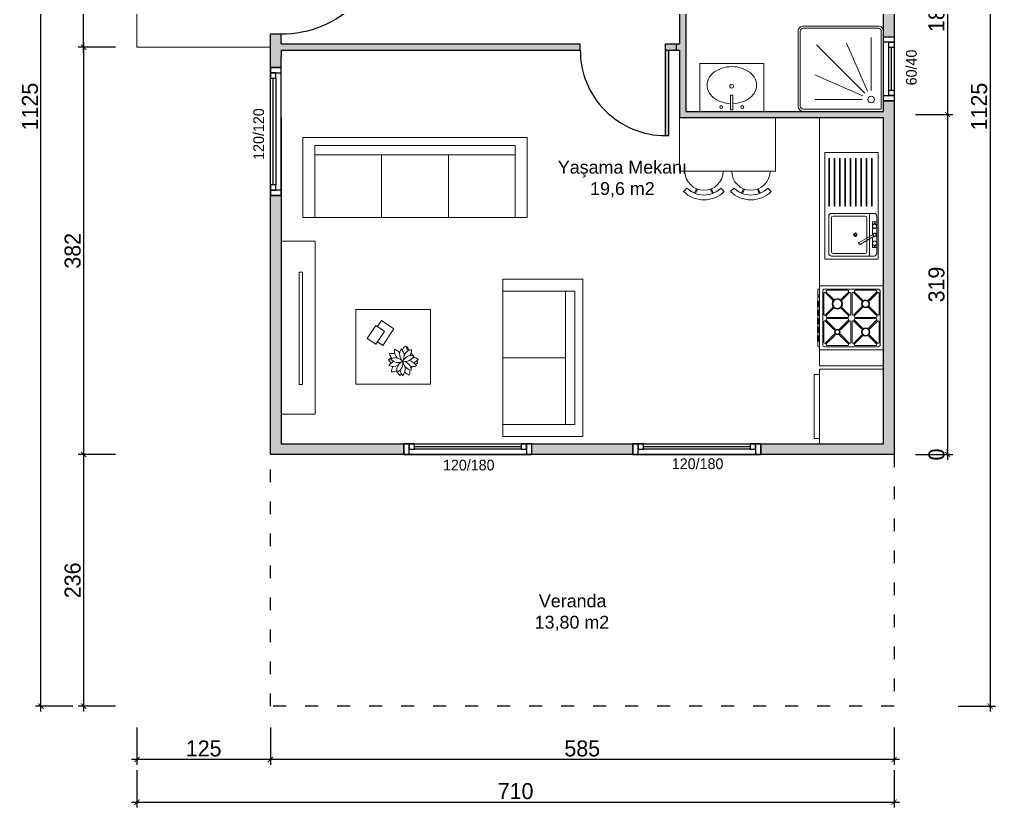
# Model space of a CAD drawing. Header units: inches. Extents: x 321 to 21697, y 7 to 6462.
# Drawn here: x 9205 to 10120, y 3813 to 4552 of the extents above; entities that cross this region are included whole.
import ezdxf

# ---------------------------------------------------------------- set-up
doc = ezdxf.new("R2010")
doc.units = ezdxf.units.IN
doc.header["$MEASUREMENT"] = 0
doc.linetypes.add('ACAD_ISO03W100', pattern=[30, 12, -18])
doc.layers.add('Kapı', color=154, linetype='Continuous', true_color=0x0c4697)
doc.layers.add('Pencere', color=141, linetype='Continuous')
doc.layers.add('Veranda', color=31, linetype='Continuous')
doc.layers.add('tefris', color=8, linetype='Continuous', lineweight=5)
doc.layers.add('tefriş', color=8, linetype='Continuous', lineweight=0)
doc.styles.add('DIŞ ÖLÇÜ', font='FRAMDCN.TTF', dxfattribs={"height": 15})
doc.styles.get("Standard").update_dxf_attribs({"font": 'arial.ttf'})
doc.dimstyles.new('YAZI STİLİ', dxfattribs={"dimscale": 0.5, "dimtxt": 15, "dimasz": 10, "dimexe": 10, "dimexo": 10, "dimgap": 5, "dimtad": 1, "dimdec": 0, "dimtxsty": 'DIŞ ÖLÇÜ', "dimblk": 'ARCHTICK', "dimcen": 2.5, "dimdle": 10, "dimadec": 0, "dimazin": 0, "dimtfac": 1, "dimtdec": 0, "dimtix": 1, "dimtmove": 0, "dimatfit": 3, "dimldrblk": 'ARCHTICK', "dimfxl": 60, "dimfxlon": 1, "dimlwd": -1, "dimlwe": -1, "dimarcsym": 0})

# ---------------------------------------------------------------- blocks, each defined once
blk = doc.blocks.new('_ArchTick')
at = {"color": 0, "linetype": 'ByBlock', "const_width": 0.15}
blk.add_lwpolyline([(-0.5, -0.5), (0.5, 0.5)], dxfattribs=at)
blk = doc.blocks.new('*D464')
at = {"color": 0, "transparency": 16777216}
for p, q in [((10045.23, 4651.22), (10080.23, 4651.22)), ((10075.23, 4656.22), (10075.23, 4457.97)), ((10045.23, 4462.97), (10080.23, 4462.97))]:
    blk.add_line(p, q, dxfattribs=at)
at = {"layer": 'Defpoints', "color": 0, "transparency": 16777216}
for p in [(10015.23, 4651.22), (10015.23, 4462.97), (10075.23, 4462.97)]:
    blk.add_point(p, dxfattribs=at)
at = {"color": 0, "transparency": 16777216, "xscale": 5, "yscale": 5, "zscale": 5}
for p, rotation in [((10075.23, 4651.22), 90), ((10075.23, 4462.97), 270)]:
    blk.add_blockref('_ArchTick', p, dxfattribs=dict(at, rotation=rotation))
at = {"color": 0, "transparency": 16777216, "insert": (10064.96, 4557.1), "char_height": 15, "attachment_point": 5, "rotation": 90, "style": 'DIŞ ÖLÇÜ'}
blk.add_mtext('188', dxfattribs=at)
blk = doc.blocks.new('*D589')
at = {"color": 0, "transparency": 16777216}
for p, q in [((10075.23, 4467.97), (10075.23, 4139.22)), ((10045.23, 4462.97), (10080.23, 4462.97)), ((10045.23, 4144.22), (10080.23, 4144.22))]:
    blk.add_line(p, q, dxfattribs=at)
at = {"layer": 'Defpoints', "color": 0, "transparency": 16777216}
for p in [(10015.23, 4462.97), (10025.23, 4144.22), (10075.23, 4144.22)]:
    blk.add_point(p, dxfattribs=at)
at = {"color": 0, "transparency": 16777216, "xscale": 5, "yscale": 5, "zscale": 5}
for p, rotation in [((10075.23, 4462.97), 90), ((10075.23, 4144.22), 270)]:
    blk.add_blockref('_ArchTick', p, dxfattribs=dict(at, rotation=rotation))
at = {"color": 0, "transparency": 16777216, "insert": (10064.96, 4303.6), "char_height": 15, "attachment_point": 5, "rotation": 90, "style": 'DIŞ ÖLÇÜ'}
blk.add_mtext('319', dxfattribs=at)
blk = doc.blocks.new('*D590')
at = {"color": 0, "transparency": 16777216}
for p, q in [((10075.23, 4144.22), (10075.23, 4149.22)), ((10045.23, 4144.22), (10080.23, 4144.22)), ((10045.23, 4144.22), (10080.23, 4144.22)), ((10075.23, 4144.22), (10075.23, 4139.22))]:
    blk.add_line(p, q, dxfattribs=at)
at = {"layer": 'Defpoints', "color": 0, "transparency": 16777216}
for p in [(10025.23, 4144.22), (10025.23, 4144.22), (10075.23, 4144.22)]:
    blk.add_point(p, dxfattribs=at)
at = {"color": 0, "transparency": 16777216, "xscale": 5, "yscale": 5, "zscale": 5}
for rotation in [90, 270]:
    blk.add_blockref('_ArchTick', (10075.23, 4144.22), dxfattribs=dict(at, rotation=rotation))
at = {"color": 0, "transparency": 16777216, "insert": (10064.96, 4144.22), "char_height": 15, "attachment_point": 5, "rotation": 90, "style": 'DIŞ ÖLÇÜ'}
blk.add_mtext('0', dxfattribs=at)
blk = doc.blocks.new('*D465')
at = {"color": 0, "transparency": 16777216}
for p, q in [((9440.48, 3888.22), (9440.48, 3853.22)), ((10025.23, 3888.22), (10025.23, 3853.22)), ((10030.23, 3858.22), (9435.48, 3858.22))]:
    blk.add_line(p, q, dxfattribs=at)
at = {"layer": 'Defpoints', "color": 0, "transparency": 16777216}
for p in [(9440.48, 3908.22), (10025.23, 3908.22), (9440.48, 3858.22)]:
    blk.add_point(p, dxfattribs=at)
at = {"color": 0, "transparency": 16777216, "xscale": 5, "yscale": 5, "zscale": 5, "rotation": 180}
blk.add_blockref('_ArchTick', (9440.48, 3858.22), dxfattribs=at)
at = {"color": 0, "transparency": 16777216, "xscale": 5, "yscale": 5, "zscale": 5}
blk.add_blockref('_ArchTick', (10025.23, 3858.22), dxfattribs=at)
at = {"color": 0, "transparency": 16777216, "insert": (9732.86, 3868.5), "char_height": 15, "attachment_point": 5, "style": 'DIŞ ÖLÇÜ'}
blk.add_mtext('585', dxfattribs=at)
blk = doc.blocks.new('*D591')
at = {"color": 0, "transparency": 16777216}
for p, q in [((9295.48, 4651.22), (9260.48, 4651.22)), ((9265.48, 4521.22), (9265.48, 4656.22)), ((9295.48, 4526.22), (9260.48, 4526.22))]:
    blk.add_line(p, q, dxfattribs=at)
at = {"layer": 'Defpoints', "color": 0, "transparency": 16777216}
for p in [(9265.48, 4651.22), (9450.48, 4651.22), (9450.48, 4526.22)]:
    blk.add_point(p, dxfattribs=at)
at = {"color": 0, "transparency": 16777216, "xscale": 5, "yscale": 5, "zscale": 5}
for p, rotation in [((9265.48, 4651.22), 90), ((9265.48, 4526.22), 270)]:
    blk.add_blockref('_ArchTick', p, dxfattribs=dict(at, rotation=rotation))
at = {"color": 0, "transparency": 16777216, "insert": (9255.21, 4588.72), "char_height": 15, "attachment_point": 5, "rotation": 90, "style": 'DIŞ ÖLÇÜ'}
blk.add_mtext('125', dxfattribs=at)
blk = doc.blocks.new('*D488')
at = {"color": 0, "transparency": 16777216}
for p, q in [((10085.23, 5032.72), (10120.23, 5032.72)), ((10115.23, 5037.72), (10115.23, 3903.22)), ((10085.23, 3908.22), (10120.23, 3908.22))]:
    blk.add_line(p, q, dxfattribs=at)
at = {"layer": 'Defpoints', "color": 0, "transparency": 16777216}
for p in [(10025.23, 5032.72), (10025.23, 3908.22), (10115.23, 3908.22)]:
    blk.add_point(p, dxfattribs=at)
at = {"color": 0, "transparency": 16777216, "xscale": 5, "yscale": 5, "zscale": 5}
for p, rotation in [((10115.23, 5032.72), 90), ((10115.23, 3908.22), 270)]:
    blk.add_blockref('_ArchTick', p, dxfattribs=dict(at, rotation=rotation))
at = {"color": 0, "transparency": 16777216, "insert": (10104.96, 4470.47), "char_height": 15, "attachment_point": 5, "rotation": 90, "style": 'DIŞ ÖLÇÜ'}
blk.add_mtext('1125', dxfattribs=at)
blk = doc.blocks.new('*D489')
at = {"color": 0, "transparency": 16777216}
for p, q in [((9255.48, 5032.72), (9220.48, 5032.72)), ((9225.48, 3903.22), (9225.48, 5037.72)), ((9255.48, 3908.22), (9220.48, 3908.22))]:
    blk.add_line(p, q, dxfattribs=at)
at = {"layer": 'Defpoints', "color": 0, "transparency": 16777216}
for p in [(9225.48, 5032.72), (9440.48, 5032.72), (9440.48, 3908.22)]:
    blk.add_point(p, dxfattribs=at)
at = {"color": 0, "transparency": 16777216, "xscale": 5, "yscale": 5, "zscale": 5}
for p, rotation in [((9225.48, 5032.72), 90), ((9225.48, 3908.22), 270)]:
    blk.add_blockref('_ArchTick', p, dxfattribs=dict(at, rotation=rotation))
at = {"color": 0, "transparency": 16777216, "insert": (9215.21, 4470.47), "char_height": 15, "attachment_point": 5, "rotation": 90, "style": 'DIŞ ÖLÇÜ'}
blk.add_mtext('1125', dxfattribs=at)
blk = doc.blocks.new('*D599')
at = {"color": 0, "transparency": 16777216}
for p, q in [((9315.48, 3888.22), (9315.48, 3853.22)), ((9440.48, 3888.22), (9440.48, 3853.22)), ((9445.48, 3858.22), (9310.48, 3858.22))]:
    blk.add_line(p, q, dxfattribs=at)
at = {"layer": 'Defpoints', "color": 0, "transparency": 16777216}
for p in [(9315.48, 4526.22), (9440.48, 3908.22), (9315.48, 3858.22)]:
    blk.add_point(p, dxfattribs=at)
at = {"color": 0, "transparency": 16777216, "xscale": 5, "yscale": 5, "zscale": 5, "rotation": 180}
blk.add_blockref('_ArchTick', (9315.48, 3858.22), dxfattribs=at)
at = {"color": 0, "transparency": 16777216, "xscale": 5, "yscale": 5, "zscale": 5}
blk.add_blockref('_ArchTick', (9440.48, 3858.22), dxfattribs=at)
at = {"color": 0, "transparency": 16777216, "insert": (9377.98, 3868.5), "char_height": 15, "attachment_point": 5, "style": 'DIŞ ÖLÇÜ'}
blk.add_mtext('125', dxfattribs=at)
blk = doc.blocks.new('*D600')
at = {"color": 0, "transparency": 16777216}
for p, q in [((9315.48, 3848.22), (9315.48, 3813.22)), ((10025.23, 3848.22), (10025.23, 3813.22)), ((9310.48, 3818.22), (10030.23, 3818.22))]:
    blk.add_line(p, q, dxfattribs=at)
at = {"layer": 'Defpoints', "color": 0, "transparency": 16777216}
for p in [(9315.48, 4526.22), (10025.23, 3908.22), (10025.23, 3818.22)]:
    blk.add_point(p, dxfattribs=at)
at = {"color": 0, "transparency": 16777216, "xscale": 5, "yscale": 5, "zscale": 5, "rotation": 180}
blk.add_blockref('_ArchTick', (9315.48, 3818.22), dxfattribs=at)
at = {"color": 0, "transparency": 16777216, "xscale": 5, "yscale": 5, "zscale": 5}
blk.add_blockref('_ArchTick', (10025.23, 3818.22), dxfattribs=at)
at = {"color": 0, "transparency": 16777216, "insert": (9670.36, 3828.5), "char_height": 15, "attachment_point": 5, "style": 'DIŞ ÖLÇÜ'}
blk.add_mtext('710', dxfattribs=at)
blk = doc.blocks.new('RFSF')
for p, q in [((-10764.26, -3549.47), (-10764.26, -3539.47)), ((-10644.26, -3549.47), (-10644.26, -3539.47))]:
    blk.add_line(p, q)
at = {"layer": 'Pencere'}
for p, q in [((-10754.26, -3539.47), (-10654.26, -3539.47)), ((-10759.26, -3549.47), (-10649.26, -3549.47)), ((-10754.26, -3541.97), (-10654.26, -3541.97)), ((-10654.26, -3544.47), (-10754.26, -3544.47))]:
    blk.add_line(p, q, dxfattribs=at)
for points in [[(-10764.26, -3549.47), (-10759.26, -3549.47), (-10759.26, -3539.47), (-10764.26, -3539.47), (-10764.26, -3549.47)], [(-10759.26, -3539.47), (-10759.26, -3544.47), (-10754.26, -3544.47), (-10754.26, -3539.47), (-10759.26, -3539.47)], [(-10654.26, -3539.47), (-10654.26, -3544.47), (-10649.26, -3544.47), (-10649.26, -3539.47), (-10654.26, -3539.47)], [(-10649.26, -3549.47), (-10644.26, -3549.47), (-10644.26, -3539.47), (-10649.26, -3539.47), (-10649.26, -3549.47)]]:
    blk.add_lwpolyline(points, dxfattribs=at)
blk = doc.blocks.new('RSFSFFS')
at = {"layer": 'Pencere'}
for p, q in [((-10094.000456, -3117.432091), (-10094.000456, -3067.432091)), ((-10089.000456, -3112.432091), (-10089.000456, -3072.432091)), ((-10086.500456, -3112.432091), (-10086.500456, -3072.432091)), ((-10084.000456, -3072.432091), (-10084.000456, -3112.432091))]:
    blk.add_line(p, q, dxfattribs=at)
for points in [[(-10094.000456, -3067.432091), (-10094.000456, -3062.432091), (-10084.000456, -3062.432091), (-10084.000456, -3067.432091), (-10094.000456, -3067.432091)], [(-10084.000456, -3072.432091), (-10089.000456, -3072.432091), (-10089.000456, -3067.432091), (-10084.000456, -3067.432091), (-10084.000456, -3072.432091)], [(-10094.000456, -3122.432091), (-10094.000456, -3117.432091), (-10084.000456, -3117.432091), (-10084.000456, -3122.432091), (-10094.000456, -3122.432091)], [(-10084.000456, -3117.432091), (-10089.000456, -3117.432091), (-10089.000456, -3112.432091), (-10084.000456, -3112.432091), (-10084.000456, -3117.432091)]]:
    blk.add_lwpolyline(points, dxfattribs=at)
blk = doc.blocks.new('ttytyty')
at = {"layer": 'tefris'}
for points in [[(65038.26, 2849.19), (64978.26, 2849.19), (64978.26, 2804.19), (65038.26, 2804.19)], [(65009.32, 2847.74), (65009.32, 2834.02), (65007.05, 2834.02), (65007.05, 2847.74)]]:
    blk.add_lwpolyline(points, close=True, dxfattribs=at)
blk.add_lwpolyline([(65007.05, 2842.04, 0.154394), (64990.84, 2836.14, 0.232963), (64985.16, 2824.63, 0.232963), (64990.84, 2813.11, 0.165299), (65008.26, 2807.19, 0.165299), (65025.69, 2813.11, 0.232963), (65031.36, 2824.63, 0.232963), (65025.69, 2836.14, 0.155826), (65009.32, 2842.04)], format="xyb", dxfattribs=at)
for centre, radius in [((64998.21, 2845.13), 1.35), ((65018.07, 2845.13), 1.35), ((65008.14, 2825.52), 1.77)]:
    blk.add_circle(centre, radius, dxfattribs=at)
blk = doc.blocks.new('dsfs')
at = {"layer": 'tefris'}
for points in [[(-12590.68, 246.05), (-12520.68, 246.05, 0.414214), (-12515.68, 251.05), (-12515.68, 326.05), (-12590.68, 326.05, 0.414214), (-12595.68, 321.05), (-12595.68, 251.05, 0.414214)], [(-12590.68, 248.05), (-12520.68, 248.05, 0.414214), (-12517.68, 251.05), (-12517.68, 324.05), (-12590.68, 324.05, 0.414214), (-12593.68, 321.05), (-12593.68, 251.05, 0.414214)]]:
    blk.add_lwpolyline(points, format="xyb", close=True, dxfattribs=at)
for points in [[(-12535.15, 314.5), (-12585.01, 314.5)], [(-12534.46, 311.18), (-12579.64, 291.53)], [(-12532.71, 308.61), (-12577.96, 263.37)], [(-12530.14, 306.86), (-12549.79, 261.68)], [(-12526.82, 306.17), (-12526.82, 261.63)]]:
    blk.add_lwpolyline(points, dxfattribs=at)
blk.add_circle((-12526.82, 314.5), 3.03, dxfattribs=at)
blk = doc.blocks.new('FGFGER')
at = {"layer": 'tefris', "linetype": 'Continuous'}
for p, q in [((47222.99, 12492.74), (47290.49, 12492.74)), ((47222.99, 12305.24), (47222.99, 12492.74)), ((47231.74, 12305.24), (47231.74, 12492.74)), ((47231.74, 12430.24), (47290.49, 12430.24)), ((47231.74, 12367.74), (47290.49, 12367.74)), ((47290.49, 12305.24), (47222.99, 12305.24))]:
    blk.add_line(p, q, dxfattribs=at)
blk.add_lwpolyline([(47290.49, 12293.99), (47215.49, 12293.99), (47215.49, 12503.99), (47290.49, 12503.99)], close=True, dxfattribs=at)
blk = doc.blocks.new('yttyjtuj')
at = {"layer": 'tefriş'}
for p, q in [((65767.2, 3858.4), (65767.2, 3933.4)), ((65767.2, 3933.4), (65914.7, 3933.4)), ((65778.45, 3925.9), (65903.45, 3925.9)), ((65778.45, 3858.4), (65778.45, 3925.9)), ((65903.45, 3925.9), (65903.45, 3858.4)), ((65914.7, 3933.4), (65914.7, 3858.4)), ((65778.45, 3917.15), (65903.45, 3917.15)), ((65840.95, 3917.15), (65840.95, 3858.4)), ((65903.45, 3917.15), (65903.45, 3858.4)), ((65903.45, 3858.4), (65767.2, 3858.4)), ((65914.7, 3858.4), (65903.45, 3858.4))]:
    blk.add_line(p, q, dxfattribs=at)
blk = doc.blocks.new('saksı masa')
at = {"lineweight": 0, "elevation": 51.05}
for points in [[(42694.75, -80314.18), (42694.75, -80310.89), (42697.47, -80310.89)], [(42704.69, -80310.89), (42705.39, -80310.89)], [(42707.48, -80310.89), (42707.68, -80310.89)], [(42711.37, -80310.89), (42711.83, -80310.89), (42711.83, -80314.14)], [(42694.75, -80321.82), (42694.75, -80321.17)], [(42696.49, -80325.76), (42694.75, -80325.76), (42694.75, -80322.39)], [(42711.83, -80316.55), (42711.83, -80319.15)], [(42711.83, -80319.94), (42711.83, -80320.88)], [(42706.79, -80325.76), (42705.15, -80325.76)], [(42711.83, -80323.95), (42711.83, -80325.76), (42709.54, -80325.76)]]:
    blk.add_lwpolyline(points, dxfattribs=at)
at = {"linetype": 'ByBlock', "lineweight": 0}
for centre, radius, start, end in [((42704.6, -80309.85, 51.05), 7.21, 160.75243, 194.49137), ((42693.42, -80318.19, 51.05), 11.57, 46.64859, 67.78949), ((42709.49, -80312.53, 51.05), 8.58, 139.39871, 188.8676), ((42695.53, -80312.53, 51.05), 9.31, 6.50685, 36.8699), ((42695.37, -80323.47, 51.05), 9.31, 78.50685, 108.8699), ((42699.68, -80310.19, 51.05), 8.58, 211.3987, 260.8676), ((42703.62, -80310.85, 51.05), 7.29, 183.75273, 264.95532), ((42695.13, -80319.14, 51.05), 7.91, 7.48413, 81.22392), ((42710.08, -80316.48, 51.05), 7.29, 111.75273, 192.95532), ((42699.57, -80310.97, 51.05), 7.91, 295.48413, 9.22392), ((42710.3, -80322.58, 51.05), 8.58, 67.3987, 116.8676), ((42711.33, -80317.1, 51.05), 7.21, 88.75243, 122.49137), ((42705.99, -80309.31, 51.05), 9.31, 294.50685, 324.8699), ((42699.95, -80309.05, 51.05), 11.57, 334.64859, 355.78948), ((42700.09, -80327.22, 51.05), 11.57, 118.64859, 139.78948), ((42695.62, -80314.01, 51.05), 7.21, 232.75243, 266.49137), ((42701.53, -80325.89, 51.05), 7.91, 79.48413, 153.22392), ((42696.27, -80315.26, 51.05), 7.29, 255.75273, 336.95532), ((42705.72, -80327, 51.05), 9.31, 150.50685, 180.8699), ((42694.42, -80318.8, 51.05), 8.58, 283.3987, 332.8676), ((42709.93, -80321.89, 51.05), 7.91, 151.48413, 225.22392), ((42706.73, -80324.36, 51.05), 7.29, 39.75273, 120.95532), ((42708.71, -80312.67, 51.05), 7.91, 223.48413, 297.22392), ((42698.19, -80323.61, 51.05), 7.29, 327.75273, 48.95532), ((42700.99, -80326.46, 51.05), 8.58, 355.3987, 44.8676), ((42706.52, -80325.75, 51.05), 7.21, 16.75243, 50.49137), ((42710.75, -80323.67, 51.05), 11.57, 190.64859, 211.78949), ((42696.81, -80323.84, 51.05), 7.21, 304.75243, 338.49137), ((42712.28, -80318.25, 51.05), 9.31, 222.50685, 252.8699), ((42710.66, -80312.44, 51.05), 11.57, 262.64859, 283.78949)]:
    blk.add_arc(centre, radius, start, end, dxfattribs=at)
blk = doc.blocks.new('bdvxxvxv')
at = {"layer": 'tefris'}
blk.add_lwpolyline([(0, 0), (0, -70), (-70, -70), (-70, 0)], close=True, dxfattribs=at)
at = {"layer": 'tefris', "lineweight": 0}
blk.add_lwpolyline([(-42.93, -20.54), (-51.11, -14.99), (-59.28, -27.02), (-51.1, -32.57)], close=True, dxfattribs=at)
blk.add_lwpolyline([(-49.57, -30.31), (-44.7, -33.61), (-34.23, -18.18), (-45.81, -10.32), (-49.65, -15.98)], dxfattribs=at)
at = {"layer": 'tefris', "lineweight": 0, "xscale": 1.224867259940718, "yscale": 1.224867259940718, "zscale": 1.224867259940718, "rotation": 35.0720247064212}
blk.add_blockref('saksı masa', (-99363.46, 50412.92, -62.52), dxfattribs=at)
blk = doc.blocks.new('5yuju5j')
at = {"layer": 'tefris', "ltscale": 0.05}
for p, q in [((7816.7, 5385.62), (7816.7, 5325.62)), ((7886.7, 5385.62), (7816.7, 5385.62)), ((7886.7, 5325.62), (7886.7, 5385.62)), ((7816.7, 5325.62), (7886.7, 5325.62)), ((7881.7, 5325.62), (7821.7, 5325.62)), ((7881.7, 5320.62), (7881.7, 5325.62)), ((7821.7, 5320.62), (7881.7, 5320.62))]:
    blk.add_line(p, q, dxfattribs=at)
at = {"layer": 'tefris', "ltscale": 50}
blk.add_line((7821.7, 5320.62), (7821.7, 5325.62), dxfattribs=at)
blk = doc.blocks.new('egewetw')
at = {"layer": 'tefris'}
for p, q in [((8127.26, 10845.76), (8126.76, 10845.26)), ((8126.76, 10845.26), (8126.76, 10840.45)), ((8128.35, 10845.76), (8127.26, 10845.76)), ((8128.35, 10848.26), (8128.85, 10848.76)), ((8128.35, 10848.26), (8128.35, 10789.26)), ((8187.85, 10848.76), (8128.85, 10848.76)), ((8131.35, 10843.76), (8131.35, 10793.76)), ((8132.35, 10841.64), (8132.35, 10822.39)), ((8183.35, 10845.76), (8133.35, 10845.76)), ((8134.05, 10842.35), (8142.27, 10834.14)), ((8134.76, 10843.06), (8142.98, 10834.84)), ((8154.73, 10844.76), (8135.47, 10844.76)), ((8155.43, 10843.06), (8147.22, 10834.84)), ((8156.14, 10842.35), (8147.93, 10834.14)), ((8157.85, 10841.64), (8157.85, 10822.39)), ((8158.85, 10841.64), (8158.85, 10822.39)), ((8168.06, 10834.84), (8160.55, 10842.35)), ((8168.77, 10835.55), (8161.26, 10843.06)), ((8181.23, 10844.76), (8161.97, 10844.76)), ((8181.93, 10843.06), (8174.43, 10835.55)), ((8182.64, 10842.35), (8175.13, 10834.84)), ((8184.35, 10841.64), (8184.35, 10822.39)), ((8185.35, 10843.76), (8185.35, 10793.76)), ((8188.35, 10848.26), (8187.85, 10848.76)), ((8188.35, 10848.26), (8188.35, 10789.26)), ((8126.35, 10840.45), (8126.35, 10835.45)), ((8128.35, 10840.45), (8126.35, 10840.45)), ((8128.35, 10835.45), (8126.35, 10835.45)), ((8126.35, 10832.45), (8126.35, 10827.45)), ((8128.35, 10832.45), (8126.35, 10832.45)), ((8126.76, 10835.45), (8126.76, 10832.45)), ((8127.35, 10840.45), (8127.35, 10835.45)), ((8127.35, 10832.45), (8127.35, 10827.45)), ((8127.85, 10840.45), (8127.85, 10835.45)), ((8127.85, 10832.45), (8127.85, 10827.45)), ((8142.98, 10834.84), (8142.27, 10834.14)), ((8147.22, 10834.84), (8147.93, 10834.14)), ((8168.77, 10835.55), (8168.06, 10834.84)), ((8175.13, 10834.84), (8174.43, 10835.55)), ((8128.35, 10827.45), (8126.35, 10827.45)), ((8128.35, 10824.45), (8126.35, 10824.45)), ((8126.35, 10824.45), (8126.35, 10819.45)), ((8126.76, 10827.45), (8126.76, 10824.45)), ((8127.35, 10824.45), (8127.35, 10819.45)), ((8127.85, 10824.45), (8127.85, 10819.45)), ((8142.27, 10829.89), (8134.05, 10821.68)), ((8142.98, 10829.19), (8134.76, 10820.97)), ((8142.27, 10829.89), (8142.98, 10829.19)), ((8147.93, 10829.89), (8147.22, 10829.19)), ((8147.22, 10829.19), (8155.43, 10820.97)), ((8147.93, 10829.89), (8156.14, 10821.68)), ((8168.06, 10829.19), (8160.55, 10821.68)), ((8168.77, 10828.48), (8161.26, 10820.97)), ((8168.77, 10828.48), (8168.06, 10829.19)), ((8175.13, 10829.19), (8174.43, 10828.48)), ((8181.93, 10820.97), (8174.43, 10828.48)), ((8182.64, 10821.68), (8175.13, 10829.19)), ((8128.35, 10819.45), (8126.35, 10819.45)), ((8128.35, 10816.45), (8126.35, 10816.45)), ((8126.35, 10816.45), (8126.35, 10811.45)), ((8126.76, 10819.45), (8126.76, 10816.45)), ((8127.35, 10816.45), (8127.35, 10811.45)), ((8127.85, 10816.45), (8127.85, 10811.45)), ((8132.35, 10815.14), (8132.35, 10795.89)), ((8134.05, 10815.85), (8140.85, 10809.05)), ((8134.76, 10816.56), (8141.56, 10809.76)), ((8154.73, 10819.26), (8135.47, 10819.26)), ((8154.73, 10818.26), (8135.47, 10818.26)), ((8155.43, 10816.56), (8148.63, 10809.76)), ((8156.14, 10815.85), (8149.34, 10809.05)), ((8157.85, 10815.14), (8157.85, 10795.89)), ((8158.85, 10815.14), (8158.85, 10795.89)), ((8160.55, 10815.85), (8168.06, 10808.34)), ((8161.26, 10816.56), (8168.77, 10809.05)), ((8181.23, 10819.26), (8161.97, 10819.26)), ((8181.23, 10818.26), (8161.97, 10818.26)), ((8174.43, 10809.05), (8181.93, 10816.56)), ((8175.13, 10808.34), (8182.64, 10815.85)), ((8184.35, 10815.14), (8184.35, 10795.89)), ((8128.35, 10811.45), (8126.35, 10811.45)), ((8128.35, 10808.45), (8126.35, 10808.45)), ((8126.35, 10808.45), (8126.35, 10803.45)), ((8126.76, 10811.45), (8126.76, 10808.45)), ((8127.35, 10808.45), (8127.35, 10803.45)), ((8127.85, 10808.45), (8127.85, 10803.45)), ((8141.56, 10809.76), (8140.85, 10809.05)), ((8148.63, 10809.76), (8149.34, 10809.05)), ((8168.06, 10808.34), (8168.77, 10809.05)), ((8174.43, 10809.05), (8175.13, 10808.34)), ((8128.35, 10803.45), (8126.35, 10803.45)), ((8126.76, 10803.45), (8126.76, 10792.26)), ((8128.35, 10798.95), (8127.26, 10798.95)), ((8127.26, 10798.95), (8127.26, 10796.95)), ((8128.35, 10796.95), (8127.26, 10796.95)), ((8140.85, 10801.98), (8134.05, 10795.18)), ((8141.56, 10801.27), (8134.76, 10794.47)), ((8140.85, 10801.98), (8141.56, 10801.27)), ((8149.34, 10801.98), (8148.63, 10801.27)), ((8148.63, 10801.27), (8155.43, 10794.47)), ((8149.34, 10801.98), (8156.14, 10795.18)), ((8160.55, 10795.18), (8168.06, 10802.69)), ((8161.26, 10794.47), (8168.77, 10801.98)), ((8168.06, 10802.69), (8168.77, 10801.98)), ((8174.43, 10801.98), (8175.13, 10802.69)), ((8174.43, 10801.98), (8181.93, 10794.47)), ((8175.13, 10802.69), (8182.64, 10795.18)), ((8126.76, 10792.26), (8127.26, 10791.76)), ((8128.35, 10791.76), (8127.26, 10791.76)), ((8128.85, 10788.76), (8128.35, 10789.26)), ((8187.85, 10788.76), (8128.85, 10788.76)), ((8183.35, 10791.76), (8133.35, 10791.76)), ((8154.73, 10792.76), (8135.47, 10792.76)), ((8181.23, 10792.76), (8161.97, 10792.76)), ((8188.35, 10789.26), (8187.85, 10788.76)), ((8133.35, 10763.76), (8133.35, 10762.76)), ((8133.35, 10763.76), (8183.35, 10763.76)), ((8133.35, 10663.76), (8133.35, 10763.76)), ((8179.52, 10760.76), (8139.52, 10760.76)), ((8175.36, 10720.76), (8175.36, 10760.76)), ((8183.35, 10763.76), (8183.35, 10663.76)), ((8137.02, 10758.26), (8137.02, 10723.26)), ((8139.52, 10756.6), (8139.52, 10724.93)), ((8171.19, 10758.26), (8141.19, 10758.26)), ((8172.86, 10724.93), (8172.86, 10756.6)), ((8182.02, 10752.76), (8178.02, 10752.76)), ((8178.02, 10752.76), (8178.02, 10743.07)), ((8180.52, 10751.76), (8179.52, 10751.76)), ((8179.52, 10751.76), (8179.52, 10750.65)), ((8180.52, 10750.65), (8180.52, 10751.76)), ((8182.02, 10723.26), (8182.02, 10758.26)), ((8182.02, 10728.76), (8182.02, 10752.76)), ((8178.54, 10740.47), (8165.67, 10747.9)), ((8166.67, 10749.63), (8179.54, 10742.2)), ((8178.02, 10740.75), (8178.02, 10728.76)), ((8141.19, 10723.26), (8171.19, 10723.26)), ((8178.02, 10728.76), (8182.02, 10728.76)), ((8179.52, 10729.76), (8179.52, 10730.88)), ((8180.52, 10729.76), (8179.52, 10729.76)), ((8180.52, 10730.88), (8180.52, 10729.76)), ((8137.02, 10669.17), (8137.02, 10713.81)), ((8137.02, 10713.81), (8137.86, 10713.81)), ((8137.86, 10713.81), (8137.86, 10669.17)), ((8139.52, 10720.76), (8179.52, 10720.76)), ((8142.02, 10669.17), (8142.02, 10713.81)), ((8142.02, 10713.81), (8142.86, 10713.81)), ((8142.86, 10713.81), (8142.86, 10669.17)), ((8147.02, 10669.17), (8147.02, 10713.81)), ((8147.02, 10713.81), (8147.86, 10713.81)), ((8147.86, 10713.81), (8147.86, 10669.17)), ((8152.02, 10669.17), (8152.02, 10713.81)), ((8152.02, 10713.81), (8152.86, 10713.81)), ((8152.86, 10713.81), (8152.86, 10669.17)), ((8157.02, 10669.17), (8157.02, 10713.81)), ((8157.02, 10713.81), (8157.86, 10713.81)), ((8157.86, 10713.81), (8157.86, 10669.17)), ((8162.02, 10669.17), (8162.02, 10713.81)), ((8162.02, 10713.81), (8162.86, 10713.81)), ((8162.86, 10713.81), (8162.86, 10669.17)), ((8167.02, 10669.17), (8167.02, 10713.81)), ((8167.02, 10713.81), (8167.86, 10713.81)), ((8167.86, 10713.81), (8167.86, 10669.17)), ((8172.02, 10669.17), (8172.02, 10713.81)), ((8172.02, 10713.81), (8172.86, 10713.81)), ((8172.86, 10713.81), (8172.86, 10669.17)), ((8177.02, 10669.17), (8177.02, 10713.81)), ((8177.02, 10713.81), (8177.86, 10713.81)), ((8177.86, 10713.81), (8177.86, 10669.17)), ((8137.86, 10669.17), (8137.02, 10669.17)), ((8142.86, 10669.17), (8142.02, 10669.17)), ((8147.86, 10669.17), (8147.02, 10669.17)), ((8152.86, 10669.17), (8152.02, 10669.17)), ((8157.86, 10669.17), (8157.02, 10669.17)), ((8162.86, 10669.17), (8162.02, 10669.17)), ((8167.86, 10669.17), (8167.02, 10669.17)), ((8172.86, 10669.17), (8172.02, 10669.17)), ((8177.86, 10669.17), (8177.02, 10669.17)), ((8183.35, 10663.76), (8133.35, 10663.76)), ((8183.35, 10663.76), (8182.35, 10663.76))]:
    blk.add_line(p, q, dxfattribs=at)
blk.add_lwpolyline([(8181.52, 10740.76), (8181.49, 10740.46), (8181.41, 10740.18), (8181.27, 10739.92), (8181.08, 10739.7), (8180.86, 10739.52), (8180.6, 10739.38), (8180.32, 10739.29), (8180.02, 10739.26), (8179.74, 10739.29), (8179.46, 10739.38), (8179.19, 10739.52), (8178.96, 10739.71), (8178.78, 10739.93), (8178.64, 10740.19), (8178.55, 10740.46), (8178.52, 10740.76), (8178.55, 10741.06), (8178.64, 10741.34), (8178.77, 10741.59), (8178.96, 10741.82), (8179.19, 10742.01), (8179.45, 10742.15), (8179.74, 10742.24), (8180.02, 10742.26), (8180.32, 10742.23), (8180.6, 10742.15), (8180.86, 10742.01), (8181.09, 10741.82), (8181.27, 10741.6), (8181.41, 10741.33), (8181.49, 10741.06), (8181.52, 10740.76), (8181.49, 10741.06), (8181.41, 10741.33), (8181.27, 10741.6), (8181.09, 10741.82), (8180.86, 10742.01), (8180.6, 10742.15), (8180.32, 10742.23), (8180.02, 10742.26), (8179.74, 10742.24), (8179.56, 10742.18), (8179.54, 10742.2), (8166.67, 10749.63), (8166.42, 10749.73), (8166.17, 10749.76), (8165.92, 10749.73), (8165.67, 10749.63), (8165.46, 10749.47), (8165.3, 10749.26), (8165.2, 10749.03), (8165.17, 10748.76), (8165.2, 10748.5), (8165.3, 10748.27), (8165.46, 10748.06), (8165.67, 10747.9), (8178.54, 10740.47), (8178.02, 10740.75), (8178.02, 10728.76), (8182.02, 10728.76), (8182.02, 10752.76), (8178.02, 10752.76), (8178.02, 10743.07), (8178.02, 10748.76), (8178.05, 10748.42), (8178.15, 10748.08), (8178.29, 10747.76), (8178.49, 10747.48), (8178.73, 10747.24), (8179.02, 10747.03), (8179.34, 10746.88), (8179.68, 10746.79), (8180.02, 10746.76), (8180.37, 10746.79), (8180.71, 10746.89), (8181.03, 10747.03), (8181.31, 10747.23), (8181.54, 10747.46), (8181.75, 10747.76), (8181.9, 10748.07), (8181.99, 10748.41), (8182.02, 10748.76), (8181.99, 10749.12), (8181.9, 10749.45), (8181.75, 10749.77), (8181.56, 10750.05), (8181.31, 10750.29), (8181.02, 10750.5), (8180.7, 10750.65), (8180.52, 10750.7), (8180.52, 10751.76), (8179.52, 10751.76), (8179.52, 10750.7), (8179.52, 10750.69), (8179.68, 10750.73), (8180.02, 10750.76), (8180.37, 10750.73), (8180.7, 10750.65), (8180.52, 10750.69), (8180.53, 10750.7), (8180.52, 10750.69), (8180.52, 10750.7), (8180.37, 10750.73), (8180.02, 10750.76), (8179.68, 10750.73), (8179.52, 10750.69), (8179.34, 10750.64), (8179.02, 10750.49), (8178.74, 10750.3), (8178.48, 10750.04), (8178.28, 10749.75), (8178.15, 10749.45), (8178.05, 10749.11), (8178.02, 10748.76), (8178.02, 10752.76), (8182.02, 10752.76), (8182.02, 10732.76), (8181.99, 10733.11), (8181.9, 10733.45), (8181.76, 10733.76), (8181.56, 10734.05), (8181.31, 10734.3), (8181.06, 10734.47), (8180.74, 10734.63), (8180.37, 10734.73), (8180.02, 10734.76), (8179.67, 10734.73), (8179.33, 10734.64), (8179.02, 10734.5), (8178.74, 10734.3), (8178.49, 10734.05), (8178.29, 10733.76), (8178.14, 10733.44), (8178.05, 10733.11), (8178.02, 10732.76), (8178.05, 10732.42), (8178.15, 10732.06), (8178.3, 10731.75), (8178.5, 10731.47), (8178.75, 10731.22), (8179.02, 10731.04), (8179.33, 10730.89), (8179.52, 10730.83), (8179.52, 10729.76), (8180.52, 10729.76), (8180.52, 10730.83), (8180.71, 10730.89), (8181.02, 10731.03), (8181.31, 10731.23), (8181.56, 10731.48), (8181.76, 10731.76), (8181.9, 10732.07), (8182, 10732.44), (8182.02, 10732.76), (8182, 10732.44), (8181.9, 10732.07), (8181.76, 10731.76), (8181.56, 10731.48), (8181.31, 10731.23), (8181.02, 10731.03), (8180.52, 10730.83), (8180.02, 10730.76), (8179.7, 10730.79), (8179.52, 10730.84), (8179.52, 10730.83)], dxfattribs=at)
for centre, radius in [((8145.1, 10832.01), 2.64), ((8145.1, 10832.01), 2.04), ((8171.6, 10832.01), 3.89), ((8171.6, 10832.01), 3.29), ((8145.1, 10805.51), 4.88), ((8145.1, 10805.51), 4.28), ((8171.6, 10805.51), 3.76), ((8171.6, 10805.51), 3.16), ((8180.02, 10748.76), 2), ((8162.02, 10740.76), 1.67), ((8160.64, 10740.76), 0.195), ((8161.05, 10741.73), 0.195), ((8162.02, 10740.76), 1.1), ((8162.02, 10740.76), 0.833), ((8162.02, 10742.13), 0.195), ((8162.99, 10741.73), 0.195), ((8163.41, 10740.76), 0.195), ((8180.02, 10740.76), 1.5), ((8161.08, 10739.79), 0.195), ((8162.02, 10739.39), 0.195), ((8162.98, 10739.82), 0.195), ((8180.02, 10732.76), 2)]:
    blk.add_circle(centre, radius, dxfattribs=at)
for centre, radius, start, end in [((8133.35, 10843.76), 2, 90, 180), ((8133.35, 10841.64), 1, 45, 180), ((8135.47, 10843.76), 1, 90, 225), ((8154.73, 10843.76), 1, 315, 90), ((8156.85, 10841.64), 1, 0, 135), ((8159.85, 10841.64), 1, 45, 180), ((8161.97, 10843.76), 1, 90, 225), ((8181.23, 10843.76), 1, 315, 90), ((8183.35, 10841.64), 1, 0, 135), ((8183.35, 10843.76), 2, 0, 90), ((8133.35, 10822.39), 1, 180, 315), ((8133.35, 10815.14), 1, 45, 180), ((8135.47, 10820.26), 1, 135, 270), ((8135.47, 10817.26), 1, 90, 225), ((8154.73, 10820.26), 1, 270, 45), ((8154.73, 10817.26), 1, 315, 90), ((8156.85, 10822.39), 1, 225, 0), ((8156.85, 10815.14), 1, 0, 135), ((8159.85, 10822.39), 1, 180, 315), ((8159.85, 10815.14), 1, 45, 180), ((8161.97, 10820.26), 1, 135, 270), ((8161.97, 10817.26), 1, 90, 225), ((8181.23, 10820.26), 1, 270, 45), ((8181.23, 10817.26), 1, 315, 90), ((8183.35, 10822.39), 1, 225, 0), ((8183.35, 10815.14), 1, 0, 135), ((8133.35, 10795.89), 1, 180, 315), ((8156.85, 10795.89), 1, 225, 0), ((8159.85, 10795.89), 1, 180, 315), ((8183.35, 10795.89), 1, 225, 0), ((8133.35, 10793.76), 2, 180, 270), ((8135.47, 10793.76), 1, 135, 270), ((8154.73, 10793.76), 1, 270, 45), ((8161.97, 10793.76), 1, 135, 270), ((8181.23, 10793.76), 1, 270, 45), ((8183.35, 10793.76), 2, 270, 0), ((8139.52, 10758.26), 2.5, 90, 180), ((8179.52, 10758.26), 2.5, 0, 90), ((8141.19, 10756.6), 1.67, 90, 180), ((8166.17, 10748.76), 1, 60, 240), ((8171.19, 10756.6), 1.67, 0, 90), ((8139.52, 10723.26), 2.5, 180, 270), ((8141.19, 10724.93), 1.67, 180, 270), ((8171.19, 10724.93), 1.67, 270, 0), ((8179.52, 10723.26), 2.5, 270, 0)]:
    blk.add_arc(centre, radius, start, end, dxfattribs=at)
blk = doc.blocks.new('egge')
at = {"layer": 'tefris'}
for p, q in [((7982, 10770.77), (7978.82, 10773.95)), ((7982, 10770.77), (7978.82, 10773.95)), ((7982, 10770.77), (7978.82, 10773.95)), ((7980.97, 10761), (7976.83, 10762.76)), ((7981.3, 10761.84), (7977.16, 10763.59)), ((7981.3, 10761.84), (7977.16, 10763.59)), ((7981.3, 10761.84), (7977.16, 10763.59)), ((7980.95, 10748.71), (7976.8, 10746.97)), ((7977.13, 10746.14), (7981.28, 10747.88)), ((7977.13, 10746.14), (7981.28, 10747.88)), ((7981.28, 10747.88), (7977.13, 10746.14)), ((7978.76, 10735.77), (7981.95, 10738.95)), ((7978.76, 10735.77), (7981.95, 10738.95)), ((7981.95, 10738.95), (7978.76, 10735.77)), ((7982, 10726.77), (7978.82, 10729.95)), ((7982, 10726.77), (7978.82, 10729.95)), ((7982, 10726.77), (7978.82, 10729.95)), ((7980.97, 10717), (7976.83, 10718.76)), ((7981.3, 10717.84), (7977.16, 10719.59)), ((7981.3, 10717.84), (7977.16, 10719.59)), ((7981.3, 10717.84), (7977.16, 10719.59)), ((7980.95, 10704.71), (7976.8, 10702.97)), ((7977.13, 10702.14), (7981.28, 10703.88)), ((7977.13, 10702.14), (7981.28, 10703.88)), ((7981.28, 10703.88), (7977.13, 10702.14)), ((7978.76, 10691.77), (7981.95, 10694.95)), ((7978.76, 10691.77), (7981.95, 10694.95)), ((7981.95, 10694.95), (7978.76, 10691.77))]:
    blk.add_line(p, q, dxfattribs=at)
blk.add_lwpolyline([(7997.88, 10687.83), (8047.88, 10687.83), (8047.88, 10777.83), (7997.88, 10777.83)], close=True, dxfattribs=at)
for centre, radius, start, end in [((7997.88, 10754.83), 27, 134.90722, 224.90722), ((7997.88, 10754.83), 27, 134.90722, 224.90722), ((7997.88, 10754.83), 27, 134.90722, 224.90722), ((7997.88, 10754.83), 22.5, 134.90722, 224.90722), ((7997.88, 10754.83), 22.5, 134.90722, 157.0831), ((7997.88, 10754.83), 22.5, 134.90722, 157.0831), ((7997.88, 10754.83), 18, 90, 270), ((7997.88, 10754.83), 22.5, 202.73134, 224.90722), ((7997.88, 10754.83), 22.5, 202.73134, 224.90722), ((7997.88, 10710.83), 27, 134.90722, 224.90722), ((7997.88, 10710.83), 27, 134.90722, 224.90722), ((7997.88, 10710.83), 27, 134.90722, 224.90722), ((7997.88, 10710.83), 22.5, 134.90722, 224.90722), ((7997.88, 10710.83), 22.5, 134.90722, 157.0831), ((7997.88, 10710.83), 22.5, 134.90722, 157.0831), ((7997.88, 10710.83), 18, 90, 270), ((7997.88, 10710.83), 22.5, 202.73134, 224.90722), ((7997.88, 10710.83), 22.5, 202.73134, 224.90722)]:
    blk.add_arc(centre, radius, start, end, dxfattribs=at)
blk = doc.blocks.new('*D597')
at = {"color": 0, "transparency": 16777216}
for p, q in [((9265.48, 4531.22), (9265.48, 4139.22)), ((9295.48, 4526.22), (9260.48, 4526.22)), ((9295.48, 4144.22), (9260.48, 4144.22))]:
    blk.add_line(p, q, dxfattribs=at)
at = {"layer": 'Defpoints', "color": 0, "transparency": 16777216}
for p in [(9315.48, 4526.22), (9265.48, 4144.22), (9440.48, 4144.22)]:
    blk.add_point(p, dxfattribs=at)
at = {"color": 0, "transparency": 16777216, "xscale": 5, "yscale": 5, "zscale": 5}
for p, rotation in [((9265.48, 4526.22), 90), ((9265.48, 4144.22), 270)]:
    blk.add_blockref('_ArchTick', p, dxfattribs=dict(at, rotation=rotation))
at = {"color": 0, "transparency": 16777216, "insert": (9255.21, 4335.22), "char_height": 15, "attachment_point": 5, "rotation": 90, "style": 'DIŞ ÖLÇÜ'}
blk.add_mtext('382', dxfattribs=at)
blk = doc.blocks.new('*D598')
at = {"color": 0, "transparency": 16777216}
for p, q in [((9265.48, 4149.22), (9265.48, 3903.22)), ((9295.48, 4144.22), (9260.48, 4144.22)), ((9295.48, 3908.22), (9260.48, 3908.22))]:
    blk.add_line(p, q, dxfattribs=at)
at = {"layer": 'Defpoints', "color": 0, "transparency": 16777216}
for p in [(9440.48, 4144.22), (9265.48, 3908.22), (9440.48, 3908.22)]:
    blk.add_point(p, dxfattribs=at)
at = {"color": 0, "transparency": 16777216, "xscale": 5, "yscale": 5, "zscale": 5}
for p, rotation in [((9265.48, 4144.22), 90), ((9265.48, 3908.22), 270)]:
    blk.add_blockref('_ArchTick', p, dxfattribs=dict(at, rotation=rotation))
at = {"color": 0, "transparency": 16777216, "insert": (9255.21, 4026.22), "char_height": 15, "attachment_point": 5, "rotation": 90, "style": 'DIŞ ÖLÇÜ'}
blk.add_mtext('236', dxfattribs=at)

msp = doc.modelspace()

# ---------------------------------------------------------------- hatches: boundary and pattern name
h = msp.add_hatch(color=256)
h.dxf.hatch_style = 1
h.paths.add_polyline_path([(9450.48, 5022.72), (9698.48, 5022.72), (9698.48, 4654.22), (9688.48, 4654.22), (9688.48, 4648.22), (9714.48, 4648.22), (9714.48, 4654.22), (9704.48, 4654.22), (9704.48, 5022.72), (10015.23, 5022.72), (10015.23, 4900.57), (10025.23, 4900.57), (10025.23, 5032.72), (9440.48, 5032.72), (9440.48, 4899.12), (9450.48, 4899.12)])
h.paths.add_polyline_path([(9450.48, 4654.22), (9450.48, 4779.12), (9440.48, 4779.12), (9440.48, 4638.22), (9450.48, 4638.22), (9450.48, 4648.22)])
h.paths.add_polyline_path([(9608.48, 4654.22), (9450.48, 4654.22), (9450.48, 4648.22), (9608.48, 4648.22)], flags=17)
h.paths.add_polyline_path([(10025.23, 4780.57), (10015.23, 4780.57), (10015.23, 4654.22), (9794.48, 4654.22), (9794.48, 4648.22), (9823.98, 4648.22), (9823.98, 4638.22), (9829.98, 4638.22), (9829.98, 4648.22), (10015.23, 4648.22), (10015.23, 4535.97), (10025.23, 4535.97)])
h.paths.add_polyline_path([(9730.98, 4529.22), (9450.48, 4529.22), (9450.48, 4538.22), (9440.48, 4538.22), (9440.48, 4507.22), (9450.48, 4507.22), (9450.48, 4517.22), (9450.48, 4523.22), (9730.98, 4523.22)])
h.paths.add_polyline_path([(9450.48, 4387.22), (9440.48, 4387.22), (9440.48, 4144.22), (9565.48, 4144.22), (9565.48, 4154.22), (9450.48, 4154.22)])
h.paths.add_polyline_path([(9780.23, 4154.22), (9685.48, 4154.22), (9685.48, 4144.22), (9780.23, 4144.22)])
h.paths.add_polyline_path([(9810.98, 4529.22), (9810.98, 4523.22), (9823.98, 4523.22), (9823.98, 4459.97), (10015.23, 4459.97), (10015.23, 4154.22), (9900.23, 4154.22), (9900.23, 4144.22), (10025.23, 4144.22), (10025.23, 4475.97), (10015.23, 4475.97), (10015.23, 4465.97), (9829.98, 4465.97), (9829.98, 4558.22), (9823.98, 4558.22), (9823.98, 4529.22)])
at = {"layer": 'Kapı', "transparency": 33554636}
h = msp.add_hatch(color=256, dxfattribs=at)
h.dxf.hatch_style = 1
h.paths.add_polyline_path([(9810.98, 4523.22), (9813.98, 4523.22), (9813.98, 4443.22), (9810.98, 4443.22)])

# ---------------------------------------------------------------- linework, layer by layer
for p, q in [((9450.48, 4538.22), (9440.48, 4538.22)), ((9450.48, 4529.22), (9730.98, 4529.22)), ((9730.98, 4523.22), (9730.98, 4529.22)), ((9810.98, 4529.22), (9823.98, 4529.22)), ((9810.98, 4523.22), (9810.98, 4529.22)), ((9820.98, 4529.22), (9820.98, 4523.22)), ((10015.23, 4535.97), (10025.23, 4535.97)), ((9450.48, 4523.22), (9730.98, 4523.22)), ((9450.48, 4523.22), (9450.48, 4517.22)), ((9810.98, 4523.22), (9823.98, 4523.22)), ((9440.48, 4507.22), (9450.48, 4507.22)), ((10015.23, 4475.97), (10025.23, 4475.97)), ((9450.48, 4387.22), (9440.48, 4387.22)), ((9565.48, 4144.22), (9565.48, 4154.22)), ((9685.48, 4144.22), (9685.48, 4154.22)), ((9780.23, 4144.22), (9780.23, 4154.22)), ((9900.23, 4154.22), (9900.23, 4144.22)), ((10025.23, 4144.22), (9440.48, 4144.22))]:
    msp.add_line(p, q)
for points in [[(9440.48, 5032.72), (10025.23, 5032.72), (10025.23, 4144.22)], [(9829.98, 4558.22), (9829.98, 4465.97), (10015.23, 4465.97), (10015.23, 4648.22), (9829.98, 4648.22), (9829.98, 4638.22)], [(9823.98, 4558.22), (9823.98, 4529.22)], [(9440.48, 4144.22), (9440.48, 4538.22)], [(9450.48, 4529.22), (9450.48, 4538.22)], [(9823.98, 4523.22), (9823.98, 4459.97)], [(9450.48, 4459.97), (9450.48, 4517.22)], [(9450.48, 4459.97), (9450.48, 4154.22), (10015.23, 4154.22), (10015.23, 4459.97), (9823.98, 4459.97)]]:
    msp.add_lwpolyline(points)
at = {"layer": 'Kapı'}
msp.add_line((9810.98, 4443.22), (9813.98, 4443.22), dxfattribs=at)
for points in [[(9450.48, 4638.22), (9550.48, 4638.22, -0.414214), (9450.48, 4538.22)], [(9730.98, 4523.22, 0.414214), (9810.98, 4443.22), (9810.98, 4523.22)]]:
    msp.add_lwpolyline(points, format="xyb", dxfattribs=at)
msp.add_lwpolyline([(9813.98, 4443.22), (9813.98, 4523.22)], dxfattribs=at)
at = {"layer": 'tefris'}
for p, q in [((9315.48, 4651.22), (9315.48, 4526.22)), ((9315.48, 4526.22), (9440.48, 4526.22))]:
    msp.add_line(p, q, dxfattribs=at)
for points in [[(9955.23, 4227.27), (9955.23, 4459.97), (10015.23, 4459.97), (10015.23, 4227.27)], [(9482.48, 4182.15), (9482.48, 4344.27), (9450.48, 4344.27), (9450.48, 4182.15)], [(9467.48, 4209.99), (9467.48, 4315.12), (9470.48, 4315.12), (9470.48, 4209.99)]]:
    msp.add_lwpolyline(points, close=True, dxfattribs=at)
at = {"layer": 'Veranda', "linetype": 'ACAD_ISO03W100'}
for p, q in [((9440.48, 3908.22), (9440.48, 4144.22)), ((10025.23, 4144.22), (10025.23, 3908.22))]:
    msp.add_line(p, q, dxfattribs=at)
msp.add_lwpolyline([(10025.23, 3908.22), (9440.48, 3908.22)], dxfattribs=at)

# ---------------------------------------------------------------- block references
for name, p, rotation in [('dsfs', (9689.18, -8049.7), 270), ('RFSF', (5901.01, 15151.48), 90), ('egge', (20601.81, -3587.91), 90), ('yttyjtuj', (5799.89, 70075.71), 270)]:
    msp.add_blockref(name, p, dxfattribs=dict(rotation=rotation))
for name, p in [('RSFSFFS', (20109.23, 7598.41)), ('bdvxxvxv', (9590.54, 4280.1)), ('RFSF', (20329.74, 7693.69)), ('RFSF', (20544.49, 7693.69))]:
    msp.add_blockref(name, p)
at = {"xscale": -1}
for name, p, rotation in [('ttytyty', (-55135.17, 7315.16), 180), ('FGFGER', (21975.08, 51656.87), 90), ('egewetw', (1826.89, 15091.04), 180), ('5yuju5j', (4629.61, -3662.47), 270)]:
    msp.add_blockref(name, p, dxfattribs=dict(at, rotation=rotation))

# ---------------------------------------------------------------- texts
at = {"char_height": 10, "rotation": 90}
for s, insert, attachment_point in [('\\pxqc;{\\fFranklin Gothic Medium Cond|b0|i0|c162|p34;6\\fFranklin Gothic Medium Cond|b0|i0|c0|p34;0/\\fFranklin Gothic Medium Cond|b0|i0|c162|p34;4\\fFranklin Gothic Medium Cond|b0|i0|c0|p34;0}', (10046.51, 4534.26), 9), ('\\pxqc;{\\fFranklin Gothic Medium Cond|b0|i0|c0|p34;120/1\\fFranklin Gothic Medium Cond|b0|i0|c162|p34;2\\fFranklin Gothic Medium Cond|b0|i0|c0|p34;0}', (9424.55, 4417.56), 1)]:
    msp.add_mtext_dynamic_manual_height_columns(s, width=54.2877, gutter_width=12.5, heights=[0], dxfattribs=dict(at, insert=insert, attachment_point=attachment_point))
at = {"attachment_point": 1}
for s, width, heights, insert, char_height in [('\\pxqc;Yaşama Mekanı\\P19,6 m2', 125.4201, [0], (9707.79, 4419.62), 12), ('\\pxqc;{\\fFranklin Gothic Medium Cond|b0|i0|c0|p34;120/180}', 54.2877, [0], (9599.35, 4139.31), 10), ('\\pxqc;{\\fFranklin Gothic Medium Cond|b0|i0|c0|p34;120/180}', 54.2877, [0], (9813.88, 4140.54), 10), (' Veranda \\P\\pxqc;13,80 m2', 71.3116, [36.54], (9687.54, 4012.95), 12)]:
    msp.add_mtext_dynamic_manual_height_columns(s, width=width, gutter_width=12.5, heights=heights, dxfattribs=dict(at, insert=insert, char_height=char_height))

# ---------------------------------------------------------------- dimensions: what is measured, and where the dimension line sits
for base, p1, p2, picture, middle in [((9225.48243296, 5032.72415717), (9440.48243296, 3908.22415717), (9440.48243296, 5032.72415717), '*D489', (9215.20770768, 4470.47415717)), ((10115.23243296, 3908.22415717), (10025.23243296, 5032.72415717), (10025.23243296, 3908.22415717), '*D488', (10104.95770768, 4470.47415717)), ((9265.48, 4144.22), (9315.48, 4526.22), (9440.48, 4144.22), '*D597', (9255.21, 4335.22))]:
    dim = msp.add_linear_dim(base=base, p1=p1, p2=p2, angle=90, dimstyle='YAZI STİLİ')
    dim.commit()
    dim.dimension.update_dxf_attribs({"geometry": picture, "text_midpoint": middle})
for base, p1, p2, picture, middle in [((9265.48, 4651.22), (9450.48, 4526.22), (9450.48, 4651.22), '*D591', (9255.21, 4588.72)), ((10075.23, 4462.97), (10015.23, 4651.22), (10015.23, 4462.97), '*D464', (10064.96, 4557.1)), ((10075.23, 4144.22), (10015.23, 4462.97), (10025.23, 4144.22), '*D589', (10064.96, 4303.6)), ((9265.48, 3908.22), (9440.48, 4144.22), (9440.48, 3908.22), '*D598', (9255.21, 4026.22)), ((10075.23243296, 4144.22415717), (10025.23243296, 4144.22415717), (10025.23243296, 4144.22415717), '*D590', (10064.95770768, 4144.22415717))]:
    dim = msp.add_linear_dim(base=base, p1=p1, p2=p2, angle=90, dimstyle='YAZI STİLİ', override={"dimtmove": 1})
    dim.commit()
    dim.dimension.update_dxf_attribs({"geometry": picture, "text_midpoint": middle})
for base, p1, p2, picture, middle in [((9315.48, 3858.22), (9440.48, 3908.22), (9315.48, 4526.22), '*D599', (9377.98, 3868.5)), ((10025.23, 3818.22), (9315.48, 4526.22), (10025.23, 3908.22), '*D600', (9670.36, 3828.5)), ((9440.48, 3858.22), (10025.23, 3908.22), (9440.48, 3908.22), '*D465', (9732.86, 3868.5))]:
    dim = msp.add_linear_dim(base=base, p1=p1, p2=p2, dimstyle='YAZI STİLİ')
    dim.commit()
    dim.dimension.update_dxf_attribs({"geometry": picture, "text_midpoint": middle})

doc.saveas('drawing.dxf')
